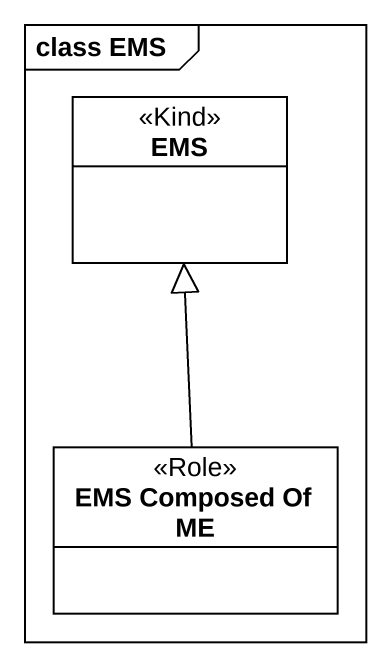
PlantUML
@startuml
mainframe class EMS
hide circle
hide empty members
class EMS <<Kind>> #FFFFFF
class "EMS Composed Of ME" as EMS_Composed_Of_ME <<Role>> #FFFFFF
EMS_Composed_Of_ME -up-|> EMS
@enduml
